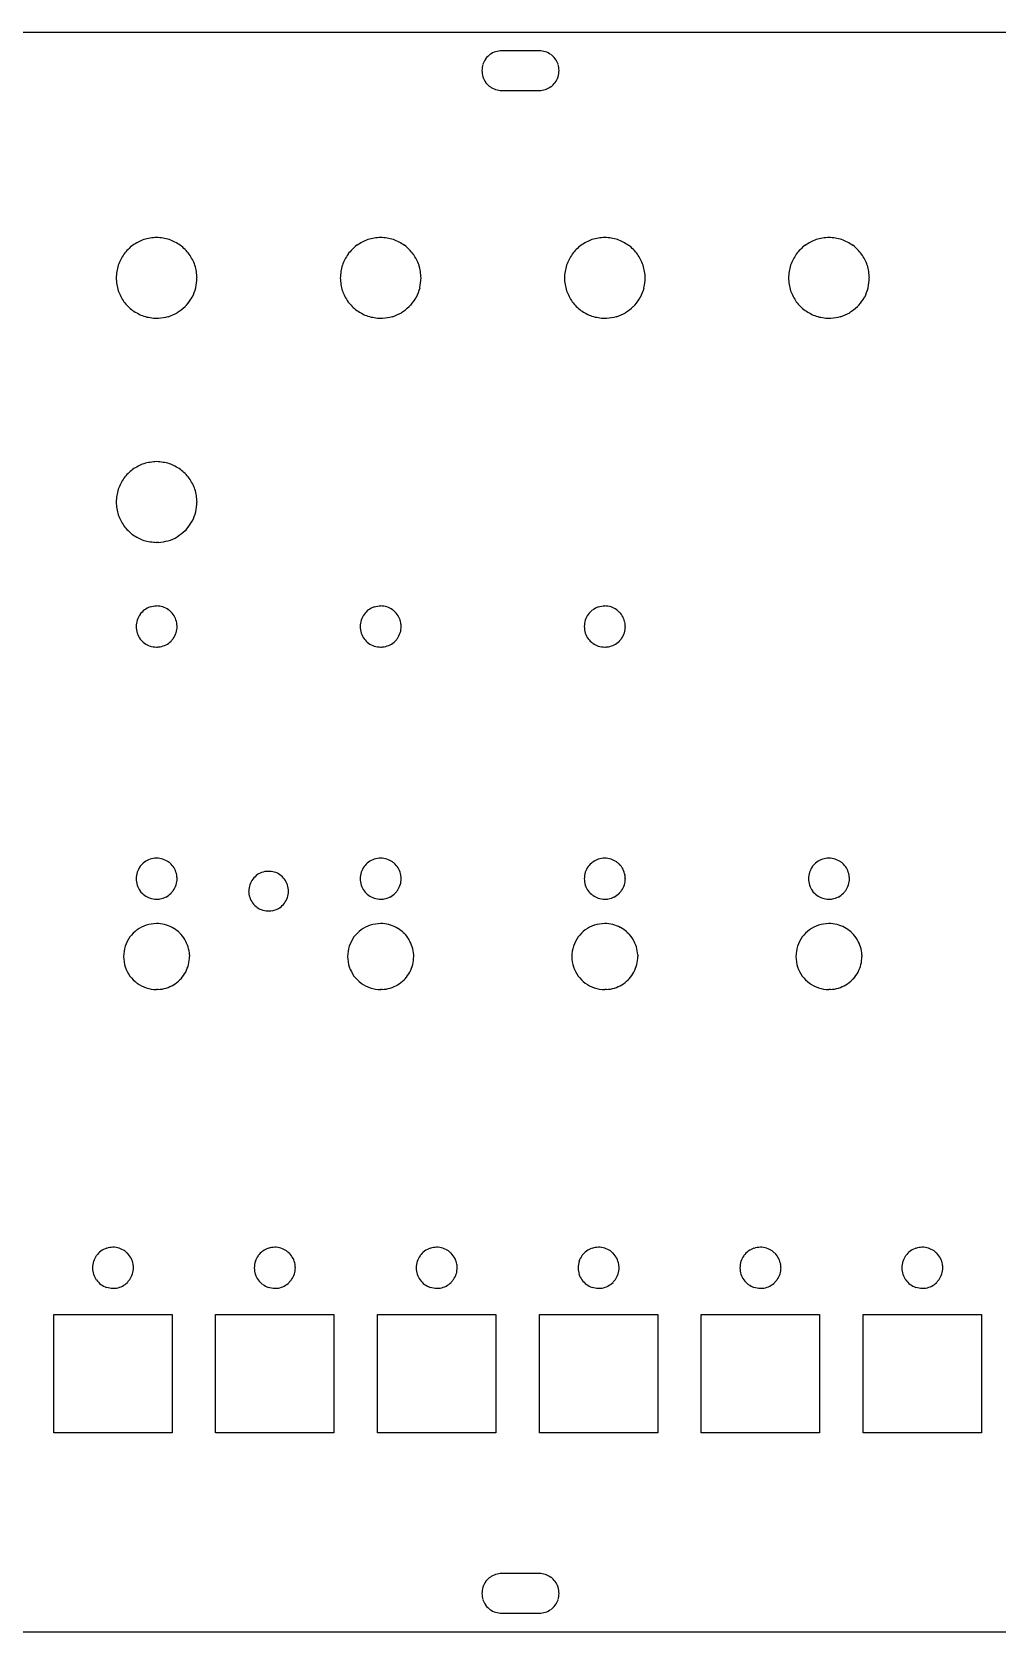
# Model space of a CAD drawing. Header units: millimetres. Extents: x 20 to 324, y 20 to 149.
# Drawn here: x 171.1 to 248.7, y 20 to 148.5 of the extents above; entities that cross this region are included whole.
import ezdxf

# ---------------------------------------------------------------- set-up
doc = ezdxf.new("R2010")
doc.units = ezdxf.units.MM
doc.layers.get('0').update_dxf_attribs({"linetype": 'CONTINUOUS'})

msp = doc.modelspace()

# ---------------------------------------------------------------- linework, layer by layer
for p, q in [((20, 148.5, 1.59), (324.3, 148.5, 1.59)), ((211.88, 147), (208.88, 147)), ((208.88, 143.8), (211.88, 143.8)), ((183.56, 126.57), (183.45, 126.45)), ((201.56, 126.57), (201.45, 126.45)), ((219.56, 126.57), (219.45, 126.45)), ((237.56, 126.57), (237.45, 126.45)), ((181.31, 125.5), (181.15, 125.5)), ((199.31, 125.5), (199.15, 125.5)), ((217.31, 125.5), (217.15, 125.5)), ((235.31, 125.5), (235.15, 125.5)), ((183.56, 108.57), (183.45, 108.45)), ((181.31, 107.5), (181.15, 107.5)), ((189.35, 80.88), (189.26, 80.83)), ((190.95, 80.88), (190.86, 80.94)), ((188.55, 79.5), (188.56, 79.39)), ((191.75, 79.5), (191.75, 79.61)), ((189.35, 78.11), (189.45, 78.06)), ((190.95, 78.11), (191.04, 78.17)), ((182.93, 76.21), (183.03, 76.12)), ((200.93, 76.21), (201.03, 76.12)), ((218.93, 76.21), (219.03, 76.12)), ((236.93, 76.21), (237.03, 76.12)), ((183.8, 74.38), (183.8, 74.25)), ((201.8, 74.38), (201.8, 74.25)), ((219.8, 74.38), (219.8, 74.25)), ((237.8, 74.38), (237.8, 74.25)), ((183.12, 72.47), (183.03, 72.38)), ((201.12, 72.47), (201.03, 72.38)), ((219.12, 72.47), (219.03, 72.38)), ((237.12, 72.47), (237.03, 72.38)), ((181.28, 71.6), (181.15, 71.6)), ((199.28, 71.6), (199.15, 71.6)), ((217.28, 71.6), (217.15, 71.6)), ((235.28, 71.6), (235.15, 71.6)), ((172.9, 45.5), (182.4, 45.5)), ((172.9, 36), (172.9, 45.5)), ((182.4, 45.5), (182.4, 36)), ((185.9, 45.5), (195.4, 45.5)), ((185.9, 36), (185.9, 45.5)), ((195.4, 45.5), (195.4, 36)), ((198.9, 45.5), (208.4, 45.5)), ((198.9, 36), (198.9, 45.5)), ((208.4, 45.5), (208.4, 36)), ((211.9, 45.5), (221.4, 45.5)), ((211.9, 36), (211.9, 45.5)), ((221.4, 45.5), (221.4, 36)), ((224.9, 45.5), (234.4, 45.5)), ((224.9, 36), (224.9, 45.5)), ((234.4, 45.5), (234.4, 36)), ((237.9, 45.5), (247.4, 45.5)), ((237.9, 36), (237.9, 45.5)), ((247.4, 45.5), (247.4, 36)), ((182.4, 36), (172.9, 36)), ((195.4, 36), (185.9, 36)), ((208.4, 36), (198.9, 36)), ((221.4, 36), (211.9, 36)), ((234.4, 36), (224.9, 36)), ((247.4, 36), (237.9, 36)), ((211.88, 24.7), (208.88, 24.7)), ((208.88, 21.5), (211.88, 21.5)), ((324.3, 20, 1.59), (20, 20, 1.59))]:
    msp.add_line(p, q)
for centre, radius, start, end in [((209.45, 144.83), 2.41, 129.1579, 140.8421), ((209.24, 144.7), 2.38, 111.395, 123.2961), ((209.01, 144.61), 2.39, 93.0087, 105.3161), ((211.75, 144.61), 2.39, 74.6839, 86.9913), ((211.52, 144.7), 2.38, 56.7039, 68.6051), ((211.31, 144.83), 2.41, 39.1579, 50.8421), ((209.67, 145.27), 2.39, 164.6838, 176.9912), ((209.67, 145.53), 2.39, 183.0088, 195.3162), ((209.58, 145.04), 2.38, 146.7039, 158.605), ((211.18, 145.04), 2.38, 21.3949, 33.2961), ((211.09, 145.27), 2.39, 3.0087, 15.3161), ((211.09, 145.53), 2.39, 344.6839, 356.9913), ((209.58, 145.76), 2.38, 201.395, 213.2961), ((209.45, 145.97), 2.41, 219.1579, 230.8421), ((209.24, 146.1), 2.38, 236.7039, 248.605), ((211.52, 146.1), 2.38, 291.395, 303.2961), ((211.31, 145.97), 2.41, 309.1579, 320.8421), ((211.18, 145.76), 2.38, 326.7039, 338.605), ((209.01, 146.19), 2.39, 254.6838, 266.9912), ((211.75, 146.19), 2.39, 273.0087, 285.3161), ((182.32, 127.58), 4.89, 129.1579, 140.8421), ((181.89, 127.32), 4.84, 111.395, 123.2961), ((181.41, 127.15), 4.85, 93.0088, 105.3161), ((180.9, 127.15), 4.85, 74.6839, 86.9913), ((180.41, 127.32), 4.84, 56.7039, 68.6051), ((179.98, 127.58), 4.89, 39.1579, 50.8421), ((200.32, 127.58), 4.89, 129.1579, 140.8421), ((199.89, 127.32), 4.84, 111.395, 123.2961), ((199.41, 127.15), 4.85, 93.0088, 105.3161), ((198.9, 127.15), 4.85, 74.6839, 86.9913), ((198.41, 127.32), 4.84, 56.7039, 68.6051), ((197.98, 127.58), 4.89, 39.1579, 50.8421), ((218.32, 127.58), 4.89, 129.1579, 140.8421), ((217.89, 127.32), 4.84, 111.395, 123.2961), ((217.41, 127.15), 4.85, 93.0088, 105.3161), ((216.9, 127.15), 4.85, 74.6839, 86.9913), ((216.41, 127.32), 4.84, 56.7039, 68.6051), ((215.99, 127.58), 4.89, 39.1579, 50.8421), ((236.32, 127.58), 4.89, 129.1579, 140.8421), ((235.89, 127.32), 4.84, 111.395, 123.2961), ((235.41, 127.15), 4.85, 93.0088, 105.3161), ((234.9, 127.15), 4.85, 74.6839, 86.9913), ((234.41, 127.32), 4.84, 56.7039, 68.6051), ((233.99, 127.58), 4.89, 39.1579, 50.8421), ((182.58, 128.01), 4.84, 146.7039, 158.605), ((179.73, 128.01), 4.84, 21.395, 33.2961), ((200.58, 128.01), 4.84, 146.7039, 158.605), ((197.73, 128.01), 4.84, 21.395, 33.2961), ((218.58, 128.01), 4.84, 146.7039, 158.605), ((215.73, 128.01), 4.84, 21.395, 33.2961), ((236.58, 128.01), 4.84, 146.7039, 158.605), ((233.73, 128.01), 4.84, 21.395, 33.2961), ((182.75, 128.49), 4.85, 164.6838, 176.9912), ((182.75, 129), 4.85, 183.0087, 195.3161), ((179.56, 128.49), 4.85, 3.0088, 15.3162), ((179.54, 128.95), 4.86, 348.2394, 357.654), ((200.75, 128.49), 4.85, 164.6839, 176.9912), ((200.75, 129), 4.85, 183.0087, 195.3161), ((197.55, 128.49), 4.85, 3.0088, 15.3162), ((197.54, 128.95), 4.86, 348.2394, 357.654), ((218.75, 128.49), 4.85, 164.6838, 176.9912), ((218.75, 129), 4.85, 183.0087, 195.3161), ((215.56, 128.49), 4.85, 3.0088, 15.3162), ((215.54, 128.95), 4.86, 348.2394, 357.654), ((236.75, 128.49), 4.85, 164.6839, 176.9912), ((236.75, 129), 4.85, 183.0087, 195.3161), ((233.56, 128.49), 4.85, 3.0088, 15.3162), ((233.54, 128.95), 4.86, 348.2394, 357.654), ((182.58, 129.49), 4.84, 201.3949, 213.2961), ((179.83, 129.68), 4.86, 320.1815, 329.5686), ((179.64, 129.33), 4.87, 334.2364, 343.5629), ((200.58, 129.49), 4.84, 201.3949, 213.2961), ((197.83, 129.68), 4.86, 320.1815, 329.5686), ((197.64, 129.33), 4.87, 334.2364, 343.5629), ((218.58, 129.49), 4.84, 201.3949, 213.2961), ((215.83, 129.68), 4.86, 320.1815, 329.5686), ((215.64, 129.33), 4.87, 334.2364, 343.5629), ((236.58, 129.49), 4.84, 201.3949, 213.2961), ((233.83, 129.68), 4.86, 320.1815, 329.5686), ((233.64, 129.33), 4.87, 334.2364, 343.5629), ((182.32, 129.92), 4.89, 219.1579, 230.8421), ((181.89, 130.18), 4.84, 236.7039, 248.605), ((180.49, 130.23), 4.87, 289.2364, 298.5629), ((180.15, 130.03), 4.86, 303.2394, 312.654), ((200.32, 129.92), 4.89, 219.1579, 230.8421), ((199.89, 130.18), 4.84, 236.7039, 248.605), ((198.49, 130.23), 4.87, 289.2364, 298.5629), ((198.15, 130.03), 4.86, 303.2394, 312.654), ((218.32, 129.92), 4.89, 219.1579, 230.8421), ((217.89, 130.18), 4.84, 236.7039, 248.605), ((216.49, 130.23), 4.87, 289.2364, 298.5629), ((216.15, 130.03), 4.86, 303.2394, 312.654), ((236.32, 129.92), 4.89, 219.1579, 230.8421), ((235.89, 130.18), 4.84, 236.7039, 248.605), ((234.49, 130.23), 4.87, 289.2364, 298.5629), ((234.15, 130.03), 4.86, 303.2394, 312.654), ((181.41, 130.35), 4.85, 254.6838, 266.9912), ((180.87, 130.35), 4.86, 275.1815, 284.5686), ((199.41, 130.35), 4.85, 254.6838, 266.9912), ((198.87, 130.35), 4.86, 275.1815, 284.5686), ((217.41, 130.35), 4.85, 254.6838, 266.9912), ((216.87, 130.35), 4.86, 275.1815, 284.5686), ((235.41, 130.35), 4.85, 254.6838, 266.9912), ((234.87, 130.35), 4.86, 275.1815, 284.5686), ((182.32, 109.58), 4.89, 129.1579, 140.8421), ((181.89, 109.32), 4.84, 111.395, 123.2961), ((181.41, 109.15), 4.85, 93.0088, 105.3161), ((180.9, 109.15), 4.85, 74.6839, 86.9913), ((180.41, 109.32), 4.84, 56.7039, 68.6051), ((179.98, 109.58), 4.89, 39.1579, 50.8421), ((182.58, 110.01), 4.84, 146.7039, 158.605), ((179.73, 110.01), 4.84, 21.395, 33.2961), ((182.75, 110.49), 4.85, 164.6839, 176.9912), ((182.75, 111), 4.85, 183.0087, 195.3161), ((179.56, 110.49), 4.85, 3.0088, 15.3162), ((179.54, 110.95), 4.86, 348.2394, 357.654), ((182.58, 111.49), 4.84, 201.3949, 213.2961), ((179.64, 111.33), 4.87, 334.2364, 343.5629), ((182.32, 111.92), 4.89, 219.1579, 230.8421), ((181.89, 112.18), 4.84, 236.7039, 248.605), ((180.49, 112.23), 4.87, 289.2364, 298.5629), ((180.15, 112.03), 4.86, 303.2394, 312.654), ((179.83, 111.68), 4.86, 320.1815, 329.5686), ((181.41, 112.35), 4.85, 254.6838, 266.9912), ((180.87, 112.35), 4.86, 275.1815, 284.5686), ((181.88, 100.37), 2.46, 146.704, 158.6051), ((181.74, 100.16), 2.48, 129.1579, 140.8422), ((181.53, 100.03), 2.46, 111.395, 123.2961), ((181.28, 99.94), 2.46, 93.0088, 105.3162), ((181.03, 99.94), 2.47, 75.3194, 87.0739), ((180.79, 100.01), 2.47, 57.8093, 69.4828), ((180.62, 100.12), 2.47, 46.6467, 53.2488), ((180.49, 100.26), 2.47, 30.3193, 42.0738), ((199.88, 100.37), 2.46, 146.704, 158.6051), ((199.74, 100.16), 2.48, 129.1579, 140.8422), ((199.53, 100.03), 2.46, 111.395, 123.2961), ((199.28, 99.94), 2.46, 93.0088, 105.3162), ((199.03, 99.94), 2.47, 75.3194, 87.0739), ((198.79, 100.01), 2.47, 57.8094, 69.4828), ((198.62, 100.12), 2.47, 46.6467, 53.2488), ((198.49, 100.26), 2.47, 30.3193, 42.0738), ((217.87, 100.37), 2.46, 146.704, 158.6051), ((217.74, 100.16), 2.48, 129.1579, 140.8422), ((217.53, 100.03), 2.46, 111.395, 123.2961), ((217.28, 99.94), 2.46, 93.0088, 105.3162), ((217.02, 99.94), 2.47, 75.3194, 87.0739), ((216.79, 100.01), 2.47, 57.8093, 69.4828), ((216.62, 100.12), 2.47, 46.6467, 53.2488), ((216.49, 100.26), 2.47, 30.3193, 42.0738), ((181.96, 100.62), 2.46, 164.6839, 176.9913), ((181.96, 100.88), 2.46, 183.0087, 195.3161), ((180.41, 101.11), 2.47, 327.8094, 339.4829), ((180.37, 100.49), 2.47, 12.8093, 24.4828), ((180.34, 100.88), 2.47, 345.3194, 357.0738), ((180.33, 100.68), 2.47, 1.6468, 8.2488), ((199.96, 100.62), 2.46, 164.6839, 176.9913), ((199.96, 100.88), 2.46, 183.0087, 195.3161), ((198.41, 101.11), 2.47, 327.8094, 339.4828), ((198.37, 100.49), 2.47, 12.8094, 24.4828), ((198.34, 100.88), 2.47, 345.3193, 357.0737), ((198.33, 100.68), 2.47, 1.6468, 8.2489), ((217.96, 100.62), 2.46, 164.6839, 176.9913), ((217.96, 100.88), 2.46, 183.0087, 195.3161), ((216.41, 101.11), 2.47, 327.8094, 339.4829), ((216.37, 100.49), 2.47, 12.8093, 24.4828), ((216.34, 100.88), 2.47, 345.3194, 357.0738), ((216.33, 100.68), 2.47, 1.6468, 8.2488), ((181.88, 101.12), 2.46, 201.3949, 213.296), ((181.74, 101.34), 2.48, 219.1578, 230.842), ((181.53, 101.47), 2.46, 236.7038, 248.605), ((181.28, 101.56), 2.46, 254.6838, 266.9912), ((181.08, 101.57), 2.47, 271.6468, 278.2489), ((180.89, 101.53), 2.47, 282.8094, 294.4828), ((180.67, 101.41), 2.47, 300.3193, 312.0738), ((180.52, 101.28), 2.47, 316.6467, 323.2489), ((199.88, 101.12), 2.46, 201.3949, 213.296), ((199.74, 101.34), 2.48, 219.1578, 230.842), ((199.53, 101.47), 2.46, 236.7038, 248.605), ((199.28, 101.56), 2.46, 254.6838, 266.9912), ((199.08, 101.57), 2.47, 271.6468, 278.2489), ((198.89, 101.53), 2.47, 282.8094, 294.4828), ((198.67, 101.41), 2.47, 300.3193, 312.0737), ((198.52, 101.28), 2.47, 316.6468, 323.2489), ((217.87, 101.12), 2.46, 201.3949, 213.296), ((217.74, 101.34), 2.48, 219.1578, 230.842), ((217.53, 101.47), 2.46, 236.7038, 248.605), ((217.28, 101.56), 2.46, 254.6838, 266.9912), ((217.08, 101.57), 2.47, 271.6468, 278.2489), ((216.89, 101.53), 2.47, 282.8094, 294.4828), ((216.67, 101.41), 2.47, 300.3193, 312.0738), ((216.52, 101.28), 2.47, 316.6467, 323.2489), ((181.96, 80.37), 2.46, 164.6839, 176.9913), ((181.88, 80.12), 2.46, 146.704, 158.6051), ((181.74, 79.91), 2.48, 129.1579, 140.8422), ((181.53, 79.78), 2.46, 111.395, 123.2961), ((181.28, 79.69), 2.46, 93.0088, 105.3162), ((181.03, 79.69), 2.47, 75.3194, 87.0738), ((180.79, 79.76), 2.47, 57.8094, 69.4829), ((180.62, 79.87), 2.47, 46.6467, 53.2489), ((180.49, 80.01), 2.47, 30.3193, 42.0738), ((180.37, 80.24), 2.47, 12.8094, 24.4828), ((190.43, 78.75), 2.39, 104.2764, 116.8737), ((190.18, 78.7), 2.39, 85.6678, 98.0501), ((189.92, 78.74), 2.39, 66.9315, 79.4651), ((199.96, 80.37), 2.46, 164.6839, 176.9913), ((199.88, 80.12), 2.46, 146.704, 158.6051), ((199.74, 79.91), 2.48, 129.158, 140.8422), ((199.53, 79.78), 2.46, 111.395, 123.2962), ((199.28, 79.69), 2.46, 93.0088, 105.3162), ((199.03, 79.69), 2.47, 75.3193, 87.0738), ((198.79, 79.76), 2.47, 57.8094, 69.4828), ((198.62, 79.87), 2.47, 46.6469, 53.2489), ((198.49, 80.01), 2.47, 30.3193, 42.0738), ((198.37, 80.24), 2.47, 12.8093, 24.4828), ((217.96, 80.37), 2.46, 164.6839, 176.9913), ((217.87, 80.12), 2.46, 146.7039, 158.6051), ((217.74, 79.91), 2.48, 129.1579, 140.8421), ((217.53, 79.78), 2.46, 111.395, 123.2961), ((217.28, 79.69), 2.46, 93.0088, 105.3162), ((217.02, 79.69), 2.47, 75.3193, 87.0738), ((216.79, 79.76), 2.47, 57.8094, 69.4828), ((216.62, 79.87), 2.47, 46.6468, 53.2489), ((216.49, 80.01), 2.47, 30.3193, 42.0738), ((216.37, 80.24), 2.47, 12.8094, 24.4828), ((235.96, 80.37), 2.46, 164.6839, 176.9913), ((235.88, 80.12), 2.46, 146.704, 158.6051), ((235.74, 79.91), 2.48, 129.158, 140.8422), ((235.53, 79.78), 2.46, 111.395, 123.2962), ((235.28, 79.69), 2.46, 93.0088, 105.3162), ((235.03, 79.69), 2.47, 75.3193, 87.0737), ((234.79, 79.76), 2.47, 57.8094, 69.4828), ((234.62, 79.87), 2.47, 46.6468, 53.2489), ((234.49, 80.01), 2.47, 30.3193, 42.0738), ((234.37, 80.24), 2.47, 12.8094, 24.4828), ((181.96, 80.63), 2.46, 183.0087, 195.3161), ((181.88, 80.87), 2.46, 201.3949, 213.296), ((180.41, 80.86), 2.47, 327.8094, 339.4828), ((180.34, 80.63), 2.47, 345.3193, 357.0737), ((180.33, 80.43), 2.47, 1.6468, 8.2489), ((190.94, 79.37), 2.39, 164.2764, 176.8737), ((190.86, 79.12), 2.39, 145.6678, 158.0501), ((190.7, 78.92), 2.39, 126.9315, 139.4651), ((189.65, 78.88), 2.39, 44.2763, 56.8737), ((189.47, 79.08), 2.39, 25.6678, 38.0501), ((189.38, 79.32), 2.39, 6.9314, 19.4651), ((199.96, 80.63), 2.46, 183.0087, 195.3161), ((199.88, 80.87), 2.46, 201.3949, 213.296), ((198.41, 80.86), 2.47, 327.8094, 339.4828), ((198.34, 80.63), 2.47, 345.3194, 357.0739), ((198.33, 80.43), 2.47, 1.6466, 8.2488), ((217.96, 80.63), 2.46, 183.0087, 195.3161), ((217.87, 80.87), 2.46, 201.3949, 213.2961), ((216.41, 80.86), 2.47, 327.8094, 339.4828), ((216.34, 80.63), 2.47, 345.3193, 357.0738), ((216.33, 80.43), 2.47, 1.6468, 8.2489), ((235.96, 80.63), 2.46, 183.0087, 195.3161), ((235.88, 80.87), 2.46, 201.3949, 213.296), ((234.41, 80.86), 2.47, 327.8094, 339.4828), ((234.34, 80.63), 2.47, 345.3193, 357.0738), ((234.33, 80.43), 2.47, 1.6468, 8.2489), ((181.74, 81.09), 2.48, 219.1578, 230.842), ((181.53, 81.22), 2.46, 236.7038, 248.605), ((181.28, 81.31), 2.46, 254.6838, 266.9912), ((181.08, 81.32), 2.47, 271.6468, 278.2489), ((180.89, 81.28), 2.47, 282.8094, 294.4828), ((180.67, 81.16), 2.47, 300.3193, 312.0737), ((180.52, 81.03), 2.47, 316.6468, 323.2489), ((190.93, 79.68), 2.39, 186.9314, 199.4651), ((190.83, 79.92), 2.39, 205.6678, 218.0501), ((190.66, 80.11), 2.39, 224.2764, 236.8737), ((189.61, 80.08), 2.39, 306.9314, 319.4651), ((189.45, 79.88), 2.39, 325.6678, 338.0501), ((189.37, 79.63), 2.39, 344.2764, 356.8737), ((199.74, 81.09), 2.48, 219.1578, 230.842), ((199.53, 81.22), 2.46, 236.7038, 248.605), ((199.28, 81.31), 2.46, 254.6838, 266.9912), ((199.08, 81.32), 2.47, 271.6468, 278.2489), ((198.89, 81.28), 2.47, 282.8094, 294.4828), ((198.67, 81.16), 2.47, 300.3193, 312.0737), ((198.52, 81.03), 2.47, 316.6468, 323.2489), ((217.74, 81.09), 2.48, 219.1579, 230.8421), ((217.53, 81.22), 2.46, 236.7039, 248.605), ((217.28, 81.31), 2.46, 254.6838, 266.9912), ((217.08, 81.32), 2.47, 271.6468, 278.2489), ((216.89, 81.28), 2.47, 282.8094, 294.4828), ((216.67, 81.16), 2.47, 300.3193, 312.0738), ((216.52, 81.03), 2.47, 316.6468, 323.2489), ((235.74, 81.09), 2.48, 219.1578, 230.842), ((235.53, 81.22), 2.46, 236.7038, 248.605), ((235.28, 81.31), 2.46, 254.6838, 266.9912), ((235.08, 81.32), 2.47, 271.6468, 278.2489), ((234.89, 81.28), 2.47, 282.8094, 294.4828), ((234.67, 81.16), 2.47, 300.3193, 312.0737), ((234.52, 81.03), 2.47, 316.6468, 323.2489), ((190.38, 80.26), 2.39, 246.9314, 259.4651), ((190.13, 80.3), 2.39, 265.6678, 278.0501), ((189.87, 80.24), 2.39, 284.2763, 296.8737), ((182.1, 73.3), 3.99, 129.1579, 140.8421), ((181.76, 73.09), 3.95, 111.395, 123.2961), ((181.36, 72.95), 3.96, 93.0088, 105.3162), ((180.99, 72.94), 3.97, 78.2395, 87.654), ((180.67, 73.01), 3.97, 64.2365, 73.5629), ((180.39, 73.17), 3.97, 50.1815, 59.5686), ((180.11, 73.44), 3.97, 33.2395, 42.654), ((200.1, 73.3), 3.99, 129.1579, 140.8421), ((199.75, 73.09), 3.95, 111.395, 123.2961), ((199.36, 72.95), 3.96, 93.0088, 105.3162), ((198.99, 72.94), 3.97, 78.2395, 87.654), ((198.67, 73.01), 3.97, 64.2365, 73.5629), ((198.39, 73.17), 3.97, 50.1815, 59.5686), ((198.11, 73.44), 3.97, 33.2394, 42.654), ((218.1, 73.3), 3.99, 129.1579, 140.8421), ((217.75, 73.09), 3.95, 111.395, 123.2961), ((217.36, 72.95), 3.96, 93.0088, 105.3162), ((216.99, 72.94), 3.97, 78.2395, 87.654), ((216.67, 73.01), 3.97, 64.2365, 73.5629), ((216.39, 73.17), 3.97, 50.1815, 59.5686), ((216.11, 73.44), 3.97, 33.2395, 42.654), ((236.1, 73.3), 3.99, 129.1579, 140.8421), ((235.76, 73.09), 3.95, 111.395, 123.2961), ((235.36, 72.95), 3.96, 93.0088, 105.3162), ((234.99, 72.94), 3.97, 78.2395, 87.654), ((234.68, 73.01), 3.97, 64.2365, 73.5629), ((234.39, 73.17), 3.97, 50.1815, 59.5686), ((234.11, 73.44), 3.97, 33.2394, 42.654), ((182.45, 74.04), 3.96, 164.6839, 176.9913), ((182.31, 73.65), 3.95, 146.7039, 158.6051), ((179.94, 73.71), 3.97, 19.2364, 28.5629), ((179.85, 74.02), 3.97, 5.1814, 14.5685), ((200.45, 74.04), 3.96, 164.6839, 176.9913), ((200.31, 73.65), 3.95, 146.7039, 158.6051), ((197.94, 73.71), 3.97, 19.2364, 28.5629), ((197.85, 74.02), 3.97, 5.1815, 14.5685), ((218.45, 74.04), 3.96, 164.6839, 176.9913), ((218.31, 73.65), 3.95, 146.7039, 158.6051), ((215.94, 73.71), 3.97, 19.2364, 28.5629), ((215.85, 74.02), 3.97, 5.1814, 14.5685), ((236.45, 74.04), 3.96, 164.6839, 176.9913), ((236.31, 73.65), 3.95, 146.7039, 158.6051), ((233.94, 73.71), 3.97, 19.2364, 28.5629), ((233.85, 74.02), 3.97, 5.1815, 14.5685), ((182.45, 74.46), 3.96, 183.0087, 195.3161), ((182.31, 74.85), 3.95, 201.3949, 213.2961), ((179.92, 74.73), 3.97, 334.2364, 343.5629), ((179.84, 74.41), 3.97, 348.2395, 357.6541), ((200.45, 74.46), 3.96, 183.0087, 195.3161), ((200.31, 74.85), 3.95, 201.3949, 213.2961), ((197.92, 74.73), 3.97, 334.2365, 343.5629), ((197.84, 74.41), 3.97, 348.2394, 357.654), ((218.45, 74.46), 3.96, 183.0087, 195.3161), ((218.31, 74.85), 3.95, 201.3949, 213.2961), ((215.92, 74.73), 3.97, 334.2364, 343.5629), ((215.84, 74.41), 3.97, 348.2395, 357.6541), ((236.45, 74.46), 3.96, 183.0087, 195.3161), ((236.31, 74.85), 3.95, 201.3949, 213.2961), ((233.92, 74.73), 3.97, 334.2365, 343.5629), ((233.84, 74.41), 3.97, 348.2394, 357.654), ((182.1, 75.2), 3.99, 219.1579, 230.8421), ((181.76, 75.41), 3.95, 236.7039, 248.605), ((180.62, 75.46), 3.97, 289.2364, 298.5628), ((180.34, 75.29), 3.97, 303.2394, 312.6539), ((180.07, 75.01), 3.97, 320.1815, 329.5686), ((200.1, 75.2), 3.99, 219.1579, 230.8421), ((199.75, 75.41), 3.95, 236.7039, 248.605), ((198.62, 75.46), 3.97, 289.2364, 298.5628), ((198.34, 75.29), 3.97, 303.2394, 312.6539), ((198.07, 75.01), 3.97, 320.1815, 329.5686), ((218.1, 75.2), 3.99, 219.1579, 230.8421), ((217.75, 75.41), 3.95, 236.7039, 248.605), ((216.62, 75.46), 3.97, 289.2364, 298.5628), ((216.34, 75.29), 3.97, 303.2394, 312.6539), ((216.07, 75.01), 3.97, 320.1815, 329.5686), ((236.1, 75.2), 3.99, 219.1579, 230.8421), ((235.76, 75.41), 3.95, 236.7039, 248.605), ((234.62, 75.46), 3.97, 289.2364, 298.5628), ((234.34, 75.29), 3.97, 303.2394, 312.6539), ((234.07, 75.01), 3.97, 320.1815, 329.5686), ((181.36, 75.55), 3.96, 254.6838, 266.9912), ((180.93, 75.55), 3.97, 275.1814, 284.5685), ((199.36, 75.55), 3.96, 254.6838, 266.9912), ((198.92, 75.55), 3.97, 275.1814, 284.5685), ((217.36, 75.55), 3.96, 254.6838, 266.9912), ((216.92, 75.55), 3.97, 275.1814, 284.5685), ((235.36, 75.55), 3.96, 254.6838, 266.9912), ((234.93, 75.55), 3.97, 275.1814, 284.5685), ((178.37, 48.87), 2.46, 146.7039, 158.6051), ((178.24, 48.66), 2.48, 129.1579, 140.8421), ((178.03, 48.53), 2.46, 111.395, 123.2961), ((177.78, 48.44), 2.46, 93.0088, 105.3162), ((177.52, 48.44), 2.47, 75.3193, 87.0738), ((177.28, 48.51), 2.47, 57.8094, 69.4828), ((177.12, 48.62), 2.47, 46.6468, 53.2489), ((176.99, 48.76), 2.47, 30.3193, 42.0737), ((191.37, 48.87), 2.46, 146.704, 158.6051), ((191.24, 48.66), 2.48, 129.158, 140.8422), ((191.03, 48.53), 2.46, 111.395, 123.2962), ((190.78, 48.44), 2.46, 93.0088, 105.3162), ((190.52, 48.44), 2.47, 75.3193, 87.0737), ((190.28, 48.51), 2.47, 57.8094, 69.4828), ((190.12, 48.62), 2.47, 46.6468, 53.2489), ((189.99, 48.76), 2.47, 30.3193, 42.0737), ((204.37, 48.87), 2.46, 146.704, 158.6051), ((204.24, 48.66), 2.48, 129.158, 140.8422), ((204.03, 48.53), 2.46, 111.395, 123.2962), ((203.78, 48.44), 2.46, 93.0088, 105.3162), ((203.52, 48.44), 2.47, 75.3193, 87.0738), ((203.28, 48.51), 2.47, 57.8094, 69.4828), ((203.12, 48.62), 2.47, 46.6469, 53.2489), ((202.99, 48.76), 2.47, 30.3193, 42.0737), ((217.37, 48.87), 2.46, 146.7039, 158.6051), ((217.24, 48.66), 2.48, 129.1579, 140.8421), ((217.03, 48.53), 2.46, 111.395, 123.2961), ((216.78, 48.44), 2.46, 93.0088, 105.3162), ((216.52, 48.44), 2.47, 75.3193, 87.0737), ((216.29, 48.51), 2.47, 57.8094, 69.4828), ((216.12, 48.62), 2.47, 46.6469, 53.2489), ((215.99, 48.76), 2.47, 30.3193, 42.0737), ((230.37, 48.87), 2.46, 146.704, 158.6051), ((230.24, 48.66), 2.48, 129.158, 140.8422), ((230.03, 48.53), 2.46, 111.395, 123.2962), ((229.78, 48.44), 2.46, 93.0088, 105.3162), ((229.52, 48.44), 2.47, 75.3193, 87.0737), ((229.28, 48.51), 2.47, 57.8094, 69.4828), ((229.12, 48.62), 2.47, 46.6468, 53.2489), ((228.99, 48.76), 2.47, 30.3193, 42.0737), ((243.37, 48.87), 2.46, 146.704, 158.6051), ((243.24, 48.66), 2.48, 129.158, 140.8422), ((243.03, 48.53), 2.46, 111.395, 123.2962), ((242.78, 48.44), 2.46, 93.0088, 105.3162), ((242.52, 48.44), 2.47, 75.3193, 87.0737), ((242.28, 48.51), 2.47, 57.8094, 69.4828), ((242.12, 48.62), 2.47, 46.6468, 53.2489), ((241.99, 48.76), 2.47, 30.3193, 42.0737), ((178.46, 49.12), 2.46, 164.6839, 176.9913), ((178.46, 49.38), 2.46, 183.0087, 195.3161), ((176.87, 48.99), 2.47, 12.8094, 24.4828), ((176.84, 49.38), 2.47, 345.3193, 357.0738), ((176.83, 49.18), 2.47, 1.6468, 8.2489), ((191.46, 49.12), 2.46, 164.6839, 176.9913), ((191.46, 49.38), 2.46, 183.0087, 195.3161), ((189.87, 48.99), 2.47, 12.8094, 24.4828), ((189.84, 49.38), 2.47, 345.3193, 357.0738), ((189.83, 49.18), 2.47, 1.6468, 8.2489), ((204.46, 49.12), 2.46, 164.6839, 176.9913), ((204.46, 49.38), 2.46, 183.0087, 195.3161), ((202.87, 48.99), 2.47, 12.8093, 24.4828), ((202.84, 49.38), 2.47, 345.3194, 357.0739), ((202.83, 49.18), 2.47, 1.6467, 8.2488), ((217.46, 49.12), 2.46, 164.6839, 176.9913), ((217.46, 49.38), 2.46, 183.0087, 195.3161), ((215.87, 48.99), 2.47, 12.8094, 24.4828), ((215.84, 49.38), 2.47, 345.3193, 357.0738), ((215.83, 49.18), 2.47, 1.6468, 8.2489), ((230.46, 49.12), 2.46, 164.6839, 176.9913), ((230.46, 49.38), 2.46, 183.0087, 195.3161), ((228.87, 48.99), 2.47, 12.8094, 24.4828), ((228.84, 49.38), 2.47, 345.3193, 357.0738), ((228.83, 49.18), 2.47, 1.6468, 8.2489), ((243.46, 49.12), 2.46, 164.6839, 176.9913), ((243.46, 49.38), 2.46, 183.0087, 195.3161), ((241.87, 48.99), 2.47, 12.8094, 24.4828), ((241.84, 49.38), 2.47, 345.3193, 357.0738), ((241.83, 49.18), 2.47, 1.6468, 8.2489), ((178.37, 49.63), 2.46, 201.3949, 213.2961), ((178.24, 49.84), 2.48, 219.1579, 230.8421), ((178.03, 49.97), 2.46, 236.7039, 248.605), ((177.78, 50.06), 2.46, 254.6838, 266.9912), ((177.58, 50.07), 2.47, 271.6468, 278.2488), ((177.39, 50.03), 2.47, 282.8093, 294.4828), ((177.16, 49.91), 2.47, 300.3193, 312.0738), ((177.02, 49.78), 2.47, 316.6468, 323.2489), ((176.91, 49.62), 2.47, 327.8094, 339.4828), ((191.37, 49.63), 2.46, 201.3949, 213.296), ((191.24, 49.84), 2.48, 219.1578, 230.8421), ((191.03, 49.97), 2.46, 236.7039, 248.605), ((190.78, 50.06), 2.46, 254.6838, 266.9912), ((190.58, 50.07), 2.47, 271.6468, 278.2489), ((190.39, 50.03), 2.47, 282.8093, 294.4828), ((190.16, 49.91), 2.47, 300.3193, 312.0738), ((190.02, 49.78), 2.47, 316.6468, 323.2489), ((189.91, 49.62), 2.47, 327.8094, 339.4828), ((204.37, 49.63), 2.46, 201.3949, 213.296), ((204.24, 49.84), 2.48, 219.1578, 230.8421), ((204.03, 49.97), 2.46, 236.7039, 248.605), ((203.78, 50.06), 2.46, 254.6838, 266.9912), ((203.58, 50.07), 2.47, 271.6468, 278.2488), ((203.39, 50.03), 2.47, 282.8093, 294.4828), ((203.16, 49.91), 2.47, 300.3193, 312.0738), ((203.02, 49.78), 2.47, 316.6468, 323.2489), ((202.91, 49.62), 2.47, 327.8094, 339.4828), ((217.37, 49.63), 2.46, 201.3949, 213.2961), ((217.24, 49.84), 2.48, 219.1579, 230.8421), ((217.03, 49.97), 2.46, 236.7039, 248.605), ((216.78, 50.06), 2.46, 254.6838, 266.9912), ((216.58, 50.07), 2.47, 271.6468, 278.2489), ((216.39, 50.03), 2.47, 282.8094, 294.4828), ((216.16, 49.91), 2.47, 300.3193, 312.0738), ((216.02, 49.78), 2.47, 316.6468, 323.2489), ((215.91, 49.62), 2.47, 327.8094, 339.4828), ((230.37, 49.63), 2.46, 201.3949, 213.296), ((230.24, 49.84), 2.48, 219.1578, 230.8421), ((230.03, 49.97), 2.46, 236.7039, 248.605), ((229.78, 50.06), 2.46, 254.6838, 266.9912), ((229.58, 50.07), 2.47, 271.6468, 278.2489), ((229.39, 50.03), 2.47, 282.8093, 294.4828), ((229.16, 49.91), 2.47, 300.3193, 312.0738), ((229.02, 49.78), 2.47, 316.6468, 323.2489), ((228.91, 49.62), 2.47, 327.8094, 339.4828), ((243.37, 49.63), 2.46, 201.3949, 213.296), ((243.24, 49.84), 2.48, 219.1578, 230.8421), ((243.03, 49.97), 2.46, 236.7039, 248.605), ((242.78, 50.06), 2.46, 254.6838, 266.9912), ((242.58, 50.07), 2.47, 271.6468, 278.2489), ((242.39, 50.03), 2.47, 282.8093, 294.4828), ((242.16, 49.91), 2.47, 300.3193, 312.0738), ((242.02, 49.78), 2.47, 316.6468, 323.2489), ((241.91, 49.62), 2.47, 327.8094, 339.4828), ((209.24, 22.4), 2.38, 111.395, 123.2961), ((209.01, 22.31), 2.39, 93.0087, 105.3161), ((211.75, 22.31), 2.39, 74.6839, 86.9913), ((211.52, 22.4), 2.38, 56.7039, 68.6051), ((209.67, 22.97), 2.39, 164.6838, 176.9912), ((209.58, 22.74), 2.38, 146.7039, 158.605), ((209.45, 22.53), 2.41, 129.1579, 140.8421), ((211.31, 22.53), 2.41, 39.1579, 50.8421), ((211.18, 22.74), 2.38, 21.3949, 33.2961), ((211.09, 22.97), 2.39, 3.0087, 15.3161), ((209.67, 23.23), 2.39, 183.0088, 195.3162), ((209.58, 23.46), 2.38, 201.395, 213.2961), ((209.45, 23.67), 2.41, 219.1579, 230.8421), ((211.31, 23.67), 2.41, 309.1579, 320.8421), ((211.18, 23.46), 2.38, 326.7039, 338.605), ((211.09, 23.23), 2.39, 344.6839, 356.9913), ((209.24, 23.8), 2.38, 236.7039, 248.605), ((209.01, 23.89), 2.39, 254.6839, 266.9913), ((211.75, 23.89), 2.39, 273.0087, 285.3161), ((211.52, 23.8), 2.38, 291.3949, 303.2961)]:
    msp.add_arc(centre, radius, start, end)

doc.saveas('drawing.dxf')
